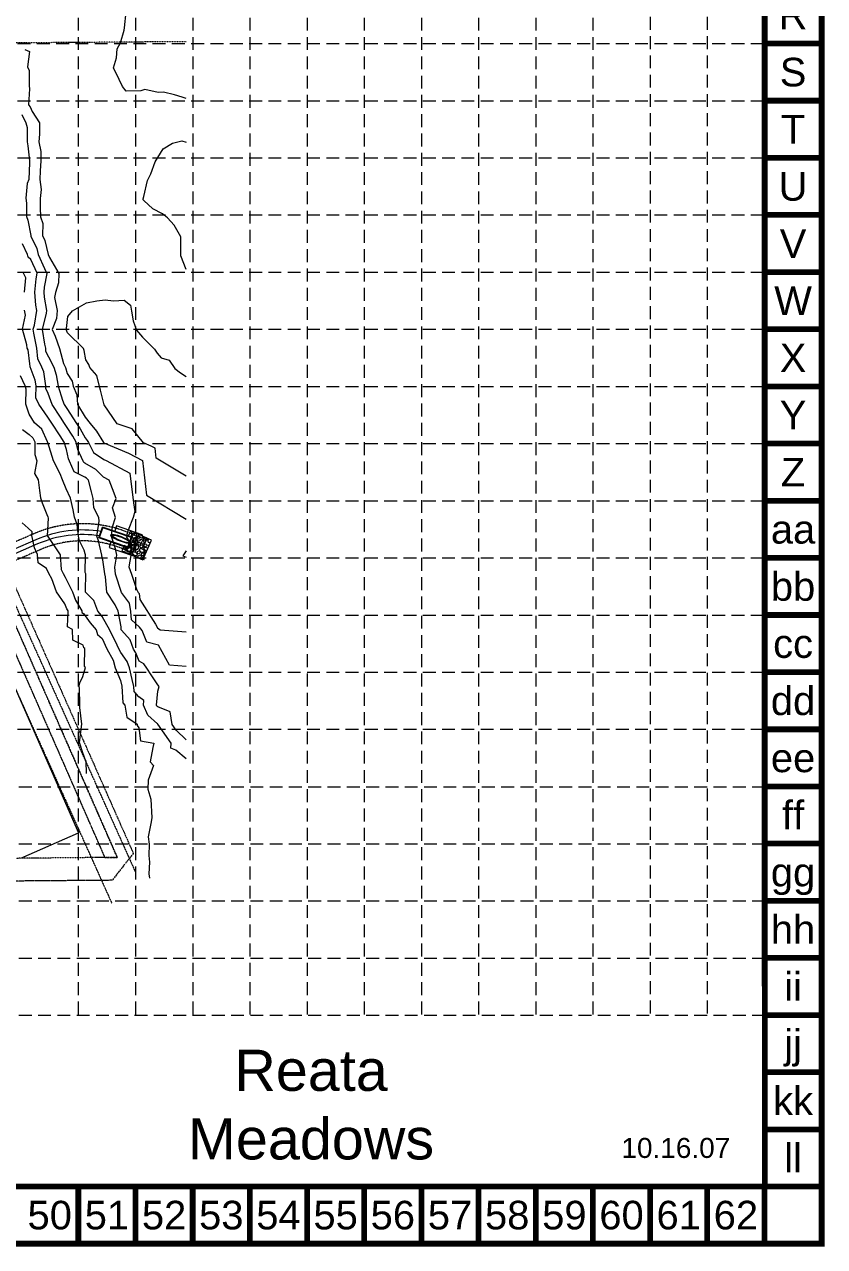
# Model space of a CAD drawing. Extents: x 52020 to 55225, y 51022 to 53027.
# Drawn here: x 54526 to 55225, y 51022 to 52091 of the extents above; entities that cross this region are included whole.
import ezdxf
from ezdxf.enums import TextEntityAlignment as Align

# ---------------------------------------------------------------- set-up
doc = ezdxf.new("R2010")
doc.units = 0
doc.header["$MEASUREMENT"] = 0
for name, pattern in [('CENTER', [2, 1.25, -0.25, 0.25, -0.25]), ('DIVIDE', [1.25, 0.5, -0.25, 0, -0.25, 0, -0.25]), ('HIDDEN', [0.375, 0.25, -0.125])]:
    doc.linetypes.add(name, pattern=pattern)
doc.layers.get('0').update_dxf_attribs({"lineweight": 0})
for name, color, linetype, lineweight in [('2', 7, 'Continuous', 0), ('27', 7, 'Continuous', 0), ('31', 7, 'Continuous', 0), ('32', 7, 'Continuous', 0), ('33', 7, 'Continuous', 0), ('34', 7, 'Continuous', 0), ('37', 7, 'Continuous', 0), ('42', 7, 'Continuous', 0), ('43', 7, 'Continuous', 0), ('5', 7, 'Continuous', 0), ('51', 7, 'Continuous', 0), ('6', 7, 'Continuous', 0)]:
    doc.layers.add(name, color=color, linetype=linetype, lineweight=lineweight)
doc.layers.add('BASE', color=7, linetype='Continuous')
doc.layers.add('GRID', color=254, linetype='HIDDEN')
doc.styles.get("Standard").update_dxf_attribs({"font": 'ARIAL.TTF'})

msp = doc.modelspace()

# ---------------------------------------------------------------- linework, layer by layer
at = {"layer": '2', "color": 7, "linetype": 'CENTER', "lineweight": 0}
for p, q in [((54448.3, 51755.2), (54620.9, 51365.6)), ((54620.9, 51365.6), (54602.4, 51342)), ((54602.4, 51342), (53146.4, 51330.5))]:
    msp.add_line(p, q, dxfattribs=at)
at = {"layer": '27', "color": 250, "linetype": 'Continuous', "lineweight": 0}
for p in [(54442.6, 51681.1), (54522.5, 51361.4)]:
    msp.add_line(p, (54572.9, 51383.5), dxfattribs=at)
at = {"layer": '31', "color": 7, "linetype": 'DIVIDE', "lineweight": 0}
for p, q in [((54434, 51756.9), (54606.8, 51362.1)), ((54606.8, 51362.1), (53141.3, 51347.3))]:
    msp.add_line(p, q, dxfattribs=at)
at = {"layer": '32', "color": 7, "linetype": 'DIVIDE', "lineweight": 0}
msp.add_line((54454, 51686.1), (54595.9, 51362), dxfattribs=at)
at = {"layer": '33', "color": 1, "linetype": 'Continuous', "lineweight": 0}
for p, q in [((54623.9, 51645.4), (54623.9, 51645.4)), ((54612.5, 51633.9), (54612.5, 51634)), ((54622.2, 51637.9), (54622.3, 51638.5)), ((54630.4, 51641.9), (54630.5, 51642.1)), ((54631.1, 51642.2), (54631.1, 51642.3)), ((54631.7, 51639.8), (54631.9, 51640.4)), ((54632.9, 51633), (54633.6, 51632.3)), ((54634.1, 51634.8), (54634.2, 51635.2)), ((54634.5, 51634.3), (54634.1, 51634.8)), ((54634.3, 51640.1), (54634.8, 51640.6)), ((54634.8, 51635.1), (54634.8, 51635.1))]:
    msp.add_line(p, q, dxfattribs=at)
at = {"layer": '33', "color": 5, "linetype": 'Continuous', "lineweight": 0}
for p, q in [((54535.6, 51639.9), (54437.3, 51596.9)), ((54537.2, 51636.3), (54495.4, 51618))]:
    msp.add_line(p, q, dxfattribs=at)
at = {"layer": '33', "color": 1, "linetype": 'Continuous', "lineweight": 0}
msp.add_lwpolyline([(54616.5, 51643.2), (54621.1, 51641.2), (54617.5, 51632.9), (54612.9, 51634.9), (54610.9, 51630.3), (54629.2, 51622.3), (54636.8, 51639.7), (54618.5, 51647.7), (54616.5, 51643.2)], close=True, dxfattribs=at)
for points in [[(54617.6, 51645.6), (54618.2, 51645.8), (54618.9, 51645.5), (54619.2, 51644.7), (54618.9, 51643.3), (54618.2, 51642.4)], [(54619.5, 51646), (54619.7, 51647.2), (54619.8, 51647.2)], [(54622, 51646.2), (54622, 51646.2), (54621.6, 51645.5), (54620.6, 51645.1), (54620, 51645.3), (54619.5, 51646)], [(54620.6, 51644), (54621.5, 51644.9), (54622.6, 51645.3), (54623.3, 51645.1), (54623.7, 51644.2), (54623.4, 51642.9), (54622.5, 51641.8), (54621.4, 51641.3), (54620.6, 51641.4), (54620.1, 51642.3), (54620.2, 51643.3), (54620.6, 51644)], [(54624.9, 51645), (54624.5, 51644.9), (54624.1, 51645), (54623.9, 51645.4)], [(54629.4, 51643), (54629.6, 51642.5), (54629.3, 51641.8), (54628.5, 51641.4), (54627.2, 51641.8), (54626.1, 51642.7), (54625.5, 51643.8), (54625.7, 51644.6), (54625.7, 51644.6)], [(54612.2, 51633.3), (54612.4, 51632.8), (54612.1, 51632.1), (54611.6, 51631.8)], [(54614.9, 51634), (54614.6, 51633.4), (54613.6, 51633), (54613, 51633.2), (54612.5, 51633.9)], [(54613.1, 51634.8), (54612.9, 51634.7), (54612.8, 51634.7)], [(54613.8, 51631.7), (54614, 51632.4), (54614.5, 51632.7), (54615.1, 51632.5), (54615.3, 51631.9), (54615.1, 51631.4), (54614.5, 51631.2), (54614.1, 51631.3), (54613.8, 51631.7)], [(54617.6, 51633.1), (54617.7, 51633.1), (54618.4, 51632.9), (54618.8, 51632), (54618.5, 51630.7), (54617.6, 51629.6), (54616.5, 51629.1), (54615.7, 51629.3), (54615.2, 51630.1), (54615.4, 51631.1), (54615.7, 51631.8)], [(54615.7, 51631.8), (54616.6, 51632.7), (54617.3, 51633)], [(54618.4, 51642.3), (54618.5, 51642.4), (54619, 51642.7), (54619.6, 51642.5), (54619.8, 51641.9), (54619.8, 51641.7)], [(54621, 51637.8), (54621.3, 51637.7), (54621.6, 51636.7), (54621.2, 51635.9), (54620.2, 51635.6), (54619.6, 51635.8), (54619.1, 51636.5)], [(54619.3, 51633.5), (54619.5, 51634.6), (54620.4, 51635.1), (54621.4, 51634.7), (54621.8, 51633.7), (54621.4, 51632.9), (54620.4, 51632.6), (54619.7, 51632.8), (54619.3, 51633.5)], [(54620.5, 51637.6), (54619.5, 51637.3), (54619.4, 51637.3)], [(54620.4, 51639.5), (54620.5, 51639.4), (54620.9, 51638.4), (54620.5, 51637.6)], [(54621.5, 51639.6), (54621.7, 51640.8), (54622.7, 51641.3), (54623.6, 51640.9), (54624, 51639.8), (54623.6, 51639.1), (54622.6, 51638.7), (54622, 51639), (54621.5, 51639.6)], [(54622.3, 51633.6), (54623.2, 51634.6), (54624.3, 51635), (54625, 51634.7), (54625.4, 51633.9), (54625.1, 51632.6), (54624.2, 51631.5), (54623.1, 51630.9), (54622.3, 51631.1), (54621.8, 51632), (54622, 51633), (54622.3, 51633.7)], [(54624.1, 51639.3), (54624.4, 51639.2), (54624.7, 51638.1), (54624.4, 51637.4), (54623.4, 51637), (54622.7, 51637.2), (54622.2, 51637.9)], [(54622.8, 51635.5), (54622.9, 51636.2), (54623.5, 51636.5), (54624.1, 51636.3), (54624.3, 51635.6), (54624.1, 51635.2), (54623.5, 51635), (54623.1, 51635.1), (54622.8, 51635.5)], [(54623.6, 51641.3), (54623.8, 51642.5), (54624.7, 51643), (54625.7, 51642.6), (54626.1, 51641.5), (54625.7, 51640.8), (54624.7, 51640.4), (54624, 51640.6), (54623.6, 51641.3)], [(54626.6, 51640.4), (54626.8, 51639.8), (54626.4, 51639.1), (54625.5, 51638.7), (54624.8, 51638.9), (54624.5, 51639.4)], [(54624.9, 51636.2), (54625.1, 51637.3), (54626.1, 51637.8), (54627, 51637.4), (54627.4, 51636.4), (54627, 51635.6), (54626, 51635.3), (54625.4, 51635.5), (54624.9, 51636.2)], [(54626.6, 51633.8), (54626.8, 51635), (54627.8, 51635.5), (54628.8, 51635.1), (54629.1, 51634), (54628.7, 51633.3), (54627.8, 51632.9), (54627.1, 51633.2), (54626.6, 51633.8)], [(54630, 51641.9), (54630.3, 51640.8), (54630.1, 51640.1), (54629.2, 51639.7), (54627.9, 51640.1), (54627.2, 51640.6)], [(54628.7, 51638.7), (54629.6, 51639.7), (54630.7, 51640), (54631.4, 51639.8), (54631.8, 51638.9), (54631.4, 51637.6), (54630.5, 51636.5), (54629.4, 51636), (54628.6, 51636.2), (54628.2, 51637), (54628.3, 51638), (54628.7, 51638.8)], [(54630.2, 51634.8), (54630.4, 51635.9), (54631.4, 51636.4), (54632.4, 51636), (54632.7, 51635), (54632.3, 51634.2), (54631.3, 51633.9), (54630.7, 51634.1), (54630.2, 51634.8)], [(54632.6, 51630), (54631.8, 51630.2), (54630.7, 51631.1), (54630.2, 51632.2), (54630.3, 51633), (54631.2, 51633.5), (54632.2, 51633.3), (54632.9, 51633)], [(54631.6, 51641), (54631.6, 51641), (54630.9, 51641.3), (54630.4, 51641.9)], [(54632.8, 51641.5), (54632.2, 51641.3), (54631.6, 51641.5), (54631.1, 51642.2)], [(54632.4, 51639.2), (54632.4, 51639.2), (54632, 51639.3), (54631.7, 51639.8)], [(54632.4, 51640), (54632.5, 51640.7), (54633.1, 51641), (54633.7, 51640.8), (54633.9, 51640.2), (54633.7, 51639.7), (54633.1, 51639.5), (54632.7, 51639.6), (54632.4, 51640)], [(54636, 51637.9), (54635.1, 51637.4), (54634.2, 51637.6), (54633.8, 51638.4), (54633.9, 51639.4), (54634.3, 51640.1)], [(54634.8, 51635.1), (54635, 51636.2), (54635.4, 51636.4)], [(54611.3, 51631.3), (54611.7, 51631.6), (54612.8, 51632), (54613.5, 51631.8), (54613.8, 51630.9), (54613.5, 51629.6), (54613.3, 51629.3)], [(54616.4, 51627.9), (54617.4, 51628.4), (54618.4, 51628), (54618.7, 51627), (54618.7, 51626.9)], [(54619.1, 51630.7), (54619.4, 51631.8), (54620.3, 51632.3), (54621.3, 51631.9), (54621.6, 51630.9), (54621.3, 51630.1), (54620.3, 51629.8), (54619.6, 51630), (54619.1, 51630.7)], [(54619.3, 51626.7), (54619.8, 51626.9), (54620.4, 51626.7), (54620.6, 51626.1)], [(54622.9, 51629), (54623.8, 51628.1), (54624.2, 51627), (54624, 51626.3), (54623.1, 51625.9), (54621.8, 51626.2), (54620.7, 51627.2), (54620.2, 51628.2), (54620.3, 51629.1), (54621.2, 51629.5), (54622.2, 51629.4), (54622.9, 51629)], [(54624.3, 51624.5), (54624.4, 51624.6), (54624.7, 51625.4)], [(54624.4, 51628.6), (54624.6, 51629.8), (54625.5, 51630.3), (54626.5, 51629.9), (54626.9, 51628.9), (54626.5, 51628.1), (54625.5, 51627.7), (54624.8, 51628), (54624.4, 51628.6)], [(54624.7, 51625.3), (54625.6, 51626.3), (54626.7, 51626.7), (54627.4, 51626.4), (54627.8, 51625.6), (54627.5, 51624.2), (54626.8, 51623.4)], [(54629, 51631.9), (54630, 51631), (54630.3, 51629.9), (54630.1, 51629.2), (54629.2, 51628.8), (54627.9, 51629.2), (54626.8, 51630.1), (54626.3, 51631.2), (54626.5, 51632), (54627.3, 51632.4), (54628.3, 51632.3), (54629, 51631.9)], [(54627, 51623.3), (54627, 51623.3), (54627.6, 51623.6), (54628.2, 51623.4), (54628.4, 51622.7), (54628.4, 51622.7)], [(54628.1, 51626.9), (54628.3, 51628.1), (54629.2, 51628.6), (54630.2, 51628.2), (54630.6, 51627.1), (54630.2, 51626.4), (54629.2, 51626), (54628.5, 51626.2), (54628.1, 51626.9)], [(54629.1, 51622.4), (54628.7, 51623.2), (54628.8, 51624.2), (54629.2, 51624.9)], [(54629.1, 51624.9), (54630.1, 51625.8), (54630.9, 51626.1)], [(54630.6, 51628), (54630.8, 51629.1), (54631.7, 51629.6), (54632.3, 51629.4)], [(54631.4, 51627.2), (54631.1, 51627.3), (54630.6, 51628)]]:
    msp.add_lwpolyline(points, dxfattribs=at)
at = {"layer": '33', "color": 5, "linetype": 'Continuous', "lineweight": 0}
for radius, start in [(102, 80.6715), (98, 81.0751)]:
    msp.add_arc((54576.5, 51546.5), radius, start, 113.6403, dxfattribs=at)
for centre, major_axis, ratio in [((54609.6, 51640.8), (8.42, -3.32), 0.226604), ((54610, 51640.7), (7.62, -3.02), 0.185745)]:
    msp.add_ellipse(centre, major_axis=major_axis, ratio=ratio, start_param=0, end_param=6.283175, dxfattribs=at)
at = {"layer": '34', "color": 7, "linetype": 'HIDDEN', "lineweight": 0}
for p, q in [((54470.5, 51688), (54622.7, 51349.3)), ((54443.2, 51675.8), (54602, 51322.1)), ((54533.4, 51645), (54481.9, 51622.4)), ((54619.7, 51628.3), (54624.7, 51642.6)), ((54539.4, 51631.2), (54487.9, 51608.7))]:
    msp.add_line(p, q, dxfattribs=at)
for radius, start in [(107.5, 63.4035), (92.5, 62.1817)]:
    msp.add_arc((54576.5, 51546.5), radius, start, 113.6403, dxfattribs=at)
at = {"layer": '37', "color": 7, "linetype": 'DIVIDE', "lineweight": 0}
msp.add_line((54667, 52075.7), (54459.8, 52074.2), dxfattribs=at)
at = {"layer": '42', "color": 7, "linetype": 'Continuous', "lineweight": 0}
msp.add_lwpolyline([(54628.6, 51644.4), (54606.2, 51652.1), (54604.6, 51647.4), (54619.7, 51642.2), (54616.4, 51632.7), (54601.3, 51638), (54599.7, 51633.3), (54630.4, 51622.6), (54630.4, 51630.3), (54630.4, 51637.9), (54628.6, 51644.4)], close=True, dxfattribs=at)
at = {"layer": '43', "color": 5, "linetype": 'Continuous', "lineweight": 0}
for p, q in [((54590.6, 51641.7), (54593.9, 51651.1)), ((54591.3, 51642), (54594.2, 51650.5)), ((54619.7, 51642.2), (54593.9, 51651.1)), ((54619.1, 51641.9), (54594.2, 51650.5)), ((54616.4, 51632.7), (54590.6, 51641.7)), ((54616.1, 51633.4), (54591.3, 51642)), ((54616.1, 51633.4), (54619.1, 51641.9)), ((54616.4, 51632.7), (54619.7, 51642.2))]:
    msp.add_line(p, q, dxfattribs=at)
at = {"layer": '5', "color": 43, "linetype": 'Continuous', "lineweight": 0}
for points in [[(54667, 52025.9), (54663.6, 52027.3), (54657, 52029.2), (54647.4, 52031.6), (54642.6, 52031.3), (54630.9, 52033.9), (54627.5, 52032.8), (54614.6, 52032.4), (54611.3, 52036.4), (54608.5, 52042.6), (54603.5, 52052.9), (54606.3, 52061.6), (54606.9, 52069.4), (54609.8, 52074.6), (54613, 52085.8), (54613.1, 52087.8), (54614.6, 52101.8)], [(54526.1, 52068.8), (54530, 52067.2), (54528.5, 52053.7), (54529.7, 52050.5), (54529.9, 52037.1), (54530.1, 52034.6), (54529.2, 52020.6), (54530.6, 52018.8), (54532.5, 52014.6), (54538.9, 52004.6), (54538.9, 51994.8), (54538.2, 51988.1), (54540, 51979.5), (54539.9, 51971.5), (54539.5, 51962.7), (54539.2, 51955), (54540.4, 51946.3), (54539.4, 51938.5), (54539.5, 51930.3), (54539.8, 51922.5), (54541.9, 51916.6), (54541.4, 51906), (54543.4, 51901.7), (54546.4, 51889.5), (54547.5, 51887), (54555.8, 51872.9), (54555.5, 51864.6), (54552.9, 51856.4), (54552, 51851.8), (54554.4, 51840.4), (54553.7, 51833.6), (54549.9, 51823.9), (54552.7, 51818.1), (54556.3, 51807.4), (54559.8, 51794.2), (54561.5, 51790.8), (54563, 51785.5), (54567.3, 51778.7), (54568.3, 51774.3), (54571.5, 51766.7), (54572.2, 51758.2), (54578.9, 51747.1), (54583.1, 51741.6), (54588.7, 51734.9), (54594.9, 51725), (54595, 51724.8), (54595.2, 51724.7), (54616.8, 51715.6), (54628.9, 51709.2), (54632.5, 51678.9), (54667, 51658)], [(54524, 51736.4), (54529.8, 51732), (54533.1, 51729), (54534.7, 51725.6), (54534.8, 51714.4), (54536.5, 51709.1), (54534.6, 51697.8), (54537.8, 51692.5), (54538.9, 51683.1), (54539.8, 51676.5), (54541.3, 51672.3), (54545.4, 51662), (54546, 51660), (54546.5, 51658.8), (54545.6, 51643.5), (54546, 51642.7), (54556.9, 51626.9), (54557.9, 51613.9), (54559.6, 51610.3), (54561.3, 51607.3), (54567.6, 51594.3), (54570.4, 51587.2), (54575.9, 51577.7), (54575.8, 51576.2), (54577.3, 51575.3), (54583.3, 51567.2), (54588.5, 51561.1), (54589.7, 51557.1), (54593.6, 51553.7), (54597.8, 51544.5), (54603.3, 51534.5), (54605.1, 51527.9), (54609.7, 51516.8), (54610.9, 51511.8), (54611.6, 51497.4), (54613.4, 51495.3), (54615.2, 51484.6), (54624.4, 51478.7), (54624.2, 51477.3), (54625.6, 51475.4), (54627.3, 51464), (54638.7, 51462.1), (54638.1, 51458.3), (54635.6, 51445.6), (54638.5, 51442.4), (54633.8, 51429.6), (54633.7, 51421.7), (54636.3, 51413.1), (54637.1, 51396.6), (54636.3, 51391.6), (54634, 51380.1), (54634.7, 51373.7), (54634.6, 51363.6), (54635, 51357.8), (54634.6, 51347.6), (54635.1, 51344)], [(54667, 51630.2), (54664.3, 51625.8), (54667, 51624.7)]]:
    msp.add_lwpolyline(points, dxfattribs=at)
at = {"layer": '51', "color": 7, "linetype": 'HIDDEN', "lineweight": 0}
msp.add_lwpolyline([(54408.4, 51825.9, 0.048508), (54454, 51686.1), (54595.9, 51362), (54606.8, 51362.1), (54434, 51756.9), (54346, 52152.9), (54311, 52361.4), (54237.1, 52384.8), (54257.7, 52310.7, 0.030713), (54276.2, 52257.3), (54325.6, 52138.7, -0.043999), (54370.1, 51998), (54408.4, 51825.9)], format="xyb", dxfattribs=at)
at = {"layer": '6', "color": 43, "linetype": 'Continuous', "lineweight": 0}
for points in [[(54523.5, 52012), (54526.8, 52004.7), (54528.2, 52000.5), (54528.2, 51988.2), (54528.7, 51984.7), (54530.1, 51971.6), (54530.1, 51969.7), (54529.6, 51955.1), (54528.2, 51951.5), (54527, 51938.7), (54527.4, 51934.5), (54527.5, 51922.7), (54528.6, 51919.7), (54531.3, 51906.1), (54531.3, 51906), (54531.4, 51905.7), (54536.4, 51894.8), (54537.7, 51889.6), (54543.3, 51877.2), (54545.2, 51873), (54542.9, 51860.9), (54542.6, 51856.5), (54542.8, 51852.2), (54545.1, 51840.5), (54544.7, 51838.1), (54541.1, 51824), (54543.3, 51811), (54544, 51807.5), (54544.2, 51805), (54546.7, 51800.1), (54551.3, 51790.9), (54553.3, 51784.1), (54555.2, 51774.4), (54559.1, 51762), (54560.5, 51758.3), (54562.7, 51754.9), (54571.3, 51741.7), (54574.3, 51737.1), (54578.7, 51729), (54580.5, 51726.9), (54581.6, 51725.1), (54586.2, 51716.2), (54595.1, 51710.1), (54597.2, 51709.2), (54617.9, 51698.3), (54621, 51672.2), (54622.1, 51664.6), (54620.8, 51659.3), (54616.3, 51648.2), (54614.7, 51642.8), (54619.2, 51634.8), (54618.7, 51626.3), (54617, 51616.2), (54619.4, 51609.8), (54623.8, 51596.6), (54625.2, 51593.7), (54625.9, 51592.9), (54626.7, 51587.8), (54640.2, 51566.1), (54642.1, 51563), (54644.3, 51561), (54667, 51559.4)], [(54667, 51876.5), (54662.3, 51888.4), (54662.4, 51904.9), (54656.5, 51915.3), (54650.8, 51921.5), (54646.4, 51925.2), (54637.9, 51929.4), (54630, 51936.7), (54629.5, 51937.2), (54629.4, 51937.7), (54629.4, 51938.3), (54630, 51940.4), (54633.3, 51954.2), (54636.1, 51960), (54640, 51970.6), (54646.9, 51981.9), (54655.1, 51986.9), (54663.2, 51988.9), (54667, 51987.9)], [(54667, 51529.2), (54652.6, 51530.2), (54642.8, 51547.7), (54632.6, 51550.4), (54628.7, 51560.7), (54626.4, 51563.4), (54619.3, 51570), (54618.6, 51577.3), (54617.5, 51584.5), (54610.5, 51593.9), (54605.4, 51609.9), (54604.6, 51616), (54606.5, 51626.4), (54605.3, 51632), (54601.8, 51642.9), (54602.8, 51651.2), (54605.4, 51659.4), (54602.7, 51667.9), (54605.9, 51675.9), (54602.6, 51684.4), (54599.7, 51692), (54594.9, 51694.7), (54588, 51701.5), (54578.5, 51707), (54577.5, 51707.6), (54577, 51708.7), (54572.3, 51718.8), (54570.9, 51725.2), (54567.9, 51730.7), (54562.6, 51739.1), (54560.7, 51741.8), (54557.3, 51747.3), (54550, 51758.4), (54546.4, 51767.8), (54544.3, 51772.4), (54544.3, 51774.5), (54542.6, 51787), (54541, 51791), (54537.4, 51798.2), (54536.5, 51807.6), (54534, 51820.7), (54533.4, 51824.1), (54534.4, 51827.8), (54536.5, 51840.6), (54535.6, 51845.2), (54534.9, 51856.6), (54535.8, 51868.3), (54536.7, 51873.1), (54531.2, 51885), (54528.9, 51887.3), (54528.5, 51889.6), (54524, 51898.9)], [(54525.6, 51856.7), (54526.9, 51869), (54524.9, 51873.2)], [(54667, 51695.5), (54641, 51711.3), (54639.9, 51720.1), (54636.4, 51721.9), (54629.9, 51724.7), (54619.8, 51737.1), (54606.9, 51741.4), (54595.5, 51758), (54592.3, 51770.8), (54591.4, 51774), (54588.9, 51783.7), (54582.9, 51790.6), (54581.9, 51793.2), (54579.4, 51797.3), (54577.9, 51805.6), (54577.2, 51807.2), (54563.4, 51821), (54562.1, 51823.8), (54562.4, 51824.8), (54563.5, 51835.2), (54567.6, 51840.3), (54579.9, 51847.2), (54589.1, 51849), (54596.4, 51850), (54603.5, 51849.1), (54612.9, 51849.7), (54618.4, 51845.2), (54619.3, 51839.8), (54620.8, 51831.5), (54623.8, 51823.2), (54628.8, 51817.1), (54639.5, 51806.6), (54641.7, 51803.1), (54645.2, 51799), (54652.1, 51797), (54657.3, 51789.9), (54659.4, 51788), (54661.3, 51786.7), (54667, 51782.8)], [(54667, 51465), (54658.3, 51473.4), (54654.8, 51478.4), (54653, 51489.4), (54642.3, 51493.7), (54641.5, 51494.3), (54641.2, 51495.1), (54642.4, 51507.4), (54643.6, 51511.5), (54642.4, 51512.9), (54636.4, 51521.7), (54632.7, 51527.6), (54630, 51531.5), (54626.1, 51533.6), (54623.2, 51541.1), (54621, 51544.2), (54618.2, 51552.5), (54610.7, 51560.8), (54610.4, 51561.1), (54610.2, 51563.8), (54607.7, 51577.4), (54604.9, 51582.9), (54597.6, 51594), (54596.7, 51607.4), (54595.9, 51610), (54594.2, 51622.5), (54593.4, 51625.7), (54593.4, 51626.5), (54590.4, 51639), (54589.1, 51643.1), (54591.1, 51656.1), (54590.7, 51659.5), (54586.5, 51668), (54585.7, 51676.1), (54584.4, 51682), (54581.6, 51692.1), (54580, 51693.7), (54578.4, 51694.6), (54569.1, 51699.3), (54565.1, 51708.8), (54564.2, 51710.7), (54562.4, 51718.8), (54560.3, 51725.3), (54557, 51730.9), (54549.5, 51741.9), (54546.2, 51747.2), (54538.3, 51758.5), (54535.7, 51764.2), (54535.9, 51774.6), (54535.2, 51779.6), (54530.7, 51791.1), (54530.6, 51791.4), (54530.4, 51793.9), (54529, 51806.2), (54528.2, 51807.6), (54527.7, 51810.4), (54524.1, 51824.2), (54526.5, 51836.4), (54525.6, 51840.7)], [(54667, 51448.4), (54658.1, 51455.9), (54653.8, 51457.5), (54654, 51461.9), (54642.4, 51478.5), (54642.3, 51478.8), (54642.1, 51478.8), (54633.5, 51486.4), (54629.7, 51495.2), (54630.1, 51499.4), (54625.8, 51502.4), (54621.6, 51507.3), (54621.3, 51511.7), (54619.9, 51517.8), (54617.7, 51527.8), (54615.5, 51533.5), (54610, 51541.4), (54608.3, 51544.4), (54606.8, 51547.6), (54600.4, 51560.9), (54593.8, 51572.9), (54591.6, 51575.4), (54590, 51577.5), (54586.5, 51586.7), (54579.1, 51594.2), (54579, 51595.6), (54579.3, 51610.1), (54578.9, 51611.4), (54579.1, 51626.7), (54578.8, 51627.7), (54577.8, 51630.8), (54573.8, 51639), (54572.9, 51643.2), (54571.8, 51653.4), (54569.4, 51659.7), (54568.3, 51666.2), (54566.1, 51676.3), (54562.1, 51684.6), (54559.1, 51692.3), (54557, 51697.5), (54551, 51708.9), (54546, 51725), (54545.8, 51725.4), (54545.8, 51725.5), (54540.8, 51736.6), (54534.6, 51742.1), (54529.9, 51749.8), (54526.9, 51758.7), (54527.1, 51771.7), (54526.3, 51774.7), (54522.3, 51783.3)], [(54579.9, 51435.4), (54579.6, 51446.1), (54578.4, 51448.5), (54576.1, 51455.2), (54574.3, 51460.8), (54573.7, 51462.7), (54575.8, 51478.6), (54574.2, 51493.3), (54574.2, 51495.7), (54573.9, 51509.4), (54573.6, 51512.2), (54574.2, 51514.7), (54576.8, 51520.2), (54579, 51528.1), (54578.1, 51529.4), (54578.5, 51544.7), (54577.7, 51545.4), (54577, 51547.7), (54567.9, 51552), (54567.8, 51561.3), (54563.4, 51563.8), (54563.8, 51577.8), (54562.8, 51579.6), (54561.1, 51583.8), (54553.8, 51594.4), (54549.7, 51605.7), (54547, 51610.5), (54544.9, 51614.8), (54537.7, 51619.7), (54537.2, 51627.1), (54534.4, 51632.8), (54532.2, 51643.6), (54532.3, 51647), (54529, 51650.1), (54523.8, 51654.9)]]:
    msp.add_lwpolyline(points, dxfattribs=at)
at = {"layer": 'BASE', "color": 9}
msp.add_line((55172.8, 52974.1), (55172.8, 51074.1), dxfattribs=at)
at = {"layer": 'BASE', "const_width": 5}
for points in [[(52022.8, 51024.1), (55222.8, 51024.1), (55222.8, 53024.1), (52022.8, 53024.1)], [(52072.7, 51074.1), (55173, 51074), (55172.9, 52974.1), (52073.3, 52974.2)]]:
    msp.add_lwpolyline(points, close=True, dxfattribs=at)
for points in [[(55222.8, 52074.1), (55172.8, 52074.1)], [(55222.8, 52024.1), (55172.8, 52024.1)], [(55222.8, 51974.1), (55172.8, 51974.1)], [(55222.8, 51924.1), (55172.8, 51924.1)], [(55222.8, 51874.1), (55172.8, 51874.1)], [(55222.8, 51824.1), (55172.8, 51824.1)], [(55222.8, 51774.1), (55172.8, 51774.1)], [(55222.8, 51724.1), (55172.8, 51724.1)], [(55222.8, 51674.1), (55172.8, 51674.1)], [(55222.8, 51624.1), (55172.8, 51624.1)], [(55222.8, 51574.1), (55172.8, 51574.1)], [(55222.8, 51524.1), (55172.8, 51524.1)], [(55222.8, 51474.1), (55172.8, 51474.1)], [(55222.8, 51424.1), (55172.8, 51424.1)], [(55222.8, 51374.1), (55172.8, 51374.1)], [(55222.8, 51324.1), (55172.8, 51324.1)], [(55222.8, 51274.1), (55172.8, 51274.1)], [(55222.8, 51224.1), (55172.8, 51224.1)], [(55222.8, 51174.1), (55172.8, 51174.1)], [(55222.8, 51124.1), (55172.8, 51124.1)], [(54572.8, 51024.1), (54572.8, 51074.1)], [(54622.8, 51024.1), (54622.8, 51074.1)], [(54672.8, 51024.1), (54672.8, 51074.1)], [(54722.8, 51024.1), (54722.8, 51074.1)], [(54772.8, 51024.1), (54772.8, 51074.1)], [(54822.8, 51024.1), (54822.8, 51074.1)], [(54872.8, 51024.1), (54872.8, 51074.1)], [(54922.8, 51024.1), (54922.8, 51074.1)], [(54972.8, 51024.1), (54972.8, 51074.1)], [(55022.8, 51024.1), (55022.8, 51074.1)], [(55072.8, 51024.1), (55072.8, 51074.1)], [(55122.8, 51024.1), (55122.8, 51074.1)], [(55222.8, 51074.1), (55172.8, 51074.1)], [(55172.8, 51024.1), (55172.8, 51074.1)]]:
    msp.add_lwpolyline(points, dxfattribs=at)
at = {"layer": 'GRID', "color": 252, "linetype": 'HIDDEN', "lineweight": 0, "ltscale": 45}
for p, q in [((54572.8, 52974.1), (54572.8, 51223.9)), ((54622.8, 52974.1), (54622.8, 51223.9)), ((54672.8, 52974.1), (54672.8, 51223.9)), ((54722.8, 52974.1), (54722.8, 51223.9)), ((54772.8, 52974.1), (54772.8, 51223.9)), ((54822.8, 52974.1), (54822.8, 51223.9)), ((54872.8, 52974.1), (54872.8, 51223.9)), ((54922.8, 52974.1), (54922.8, 51223.9)), ((54972.8, 52974.1), (54972.8, 51223.9)), ((55022.8, 52974.1), (55022.8, 51223.9)), ((55072.7, 52974.9), (55072.7, 51223.9)), ((55122.7, 52974.9), (55122.7, 51223.9)), ((52072.8, 52074.1), (55172.8, 52074.1)), ((52072.8, 52024.1), (55172.8, 52024.1)), ((52072.8, 51974.1), (55172.8, 51974.1)), ((52072.8, 51924.1), (55172.8, 51924.1)), ((52072.8, 51874.1), (55172.8, 51874.1)), ((52072.8, 51824.1), (55172.8, 51824.1)), ((52072.8, 51774.1), (55172.8, 51774.1)), ((52072.8, 51724.1), (55172.8, 51724.1)), ((52072.8, 51674.1), (55172.8, 51674.1)), ((52072.8, 51624.1), (55172.8, 51624.1)), ((52072.8, 51574.1), (55172.8, 51574.1)), ((52072.8, 51524.1), (55172.8, 51524.1)), ((52072.8, 51474.1), (55172.8, 51474.1)), ((52073.9, 51423.9), (55173.9, 51423.9)), ((52073.9, 51373.9), (55173.9, 51373.9)), ((52073.9, 51323.9), (55173.9, 51323.9)), ((52073.9, 51273.9), (55173.9, 51273.9)), ((52073.9, 51223.9), (55173.9, 51223.9))]:
    msp.add_line(p, q, dxfattribs=at)

# ---------------------------------------------------------------- texts
at = {"insert": (54776.3, 51193.8), "char_height": 36, "width": 176.121, "attachment_point": 2}
msp.add_mtext('Reata Meadows', dxfattribs=at)
at = {"layer": 'BASE'}
for s, p in [('R', (55197.8, 52099.1)), ('S', (55197.8, 52049.1)), ('T', (55197.8, 51999.1)), ('U', (55197.8, 51949.1)), ('V', (55197.8, 51899.1)), ('W', (55197.8, 51849.1)), ('X', (55197.8, 51799.1)), ('Y', (55197.8, 51749.1)), ('Z', (55197.8, 51699.1)), ('aa', (55197.8, 51649.1)), ('bb', (55197.8, 51599.1)), ('cc', (55197.8, 51549.1)), ('dd', (55197.8, 51499.1)), ('ee', (55197.8, 51449.1)), ('ff', (55197.8, 51399.1)), ('gg', (55197.8, 51349.1)), ('hh', (55197.8, 51299.1)), ('ii', (55197.8, 51249.1)), ('jj', (55197.8, 51199.1)), ('kk', (55197.8, 51149.1)), ('ll', (55197.8, 51099.1)), ('50', (54547.8, 51049.1)), ('51', (54597.8, 51049.1)), ('52', (54647.8, 51049.1)), ('53', (54697.8, 51049.1)), ('54', (54747.8, 51049.1)), ('55', (54797.8, 51049.1)), ('56', (54847.8, 51049.1)), ('57', (54897.8, 51049.1)), ('58', (54947.8, 51049.1)), ('59', (54997.8, 51049.1)), ('60', (55047.8, 51049.1)), ('61', (55097.8, 51049.1)), ('62', (55147.8, 51049.1))]:
    msp.add_text(s, height=25, dxfattribs=at).set_placement(p, align=Align.MIDDLE_CENTER)
msp.add_text('10.16.07', height=17.5, dxfattribs=at).set_placement((55095.3, 51099.1), align=Align.CENTER)

doc.saveas('drawing.dxf')
